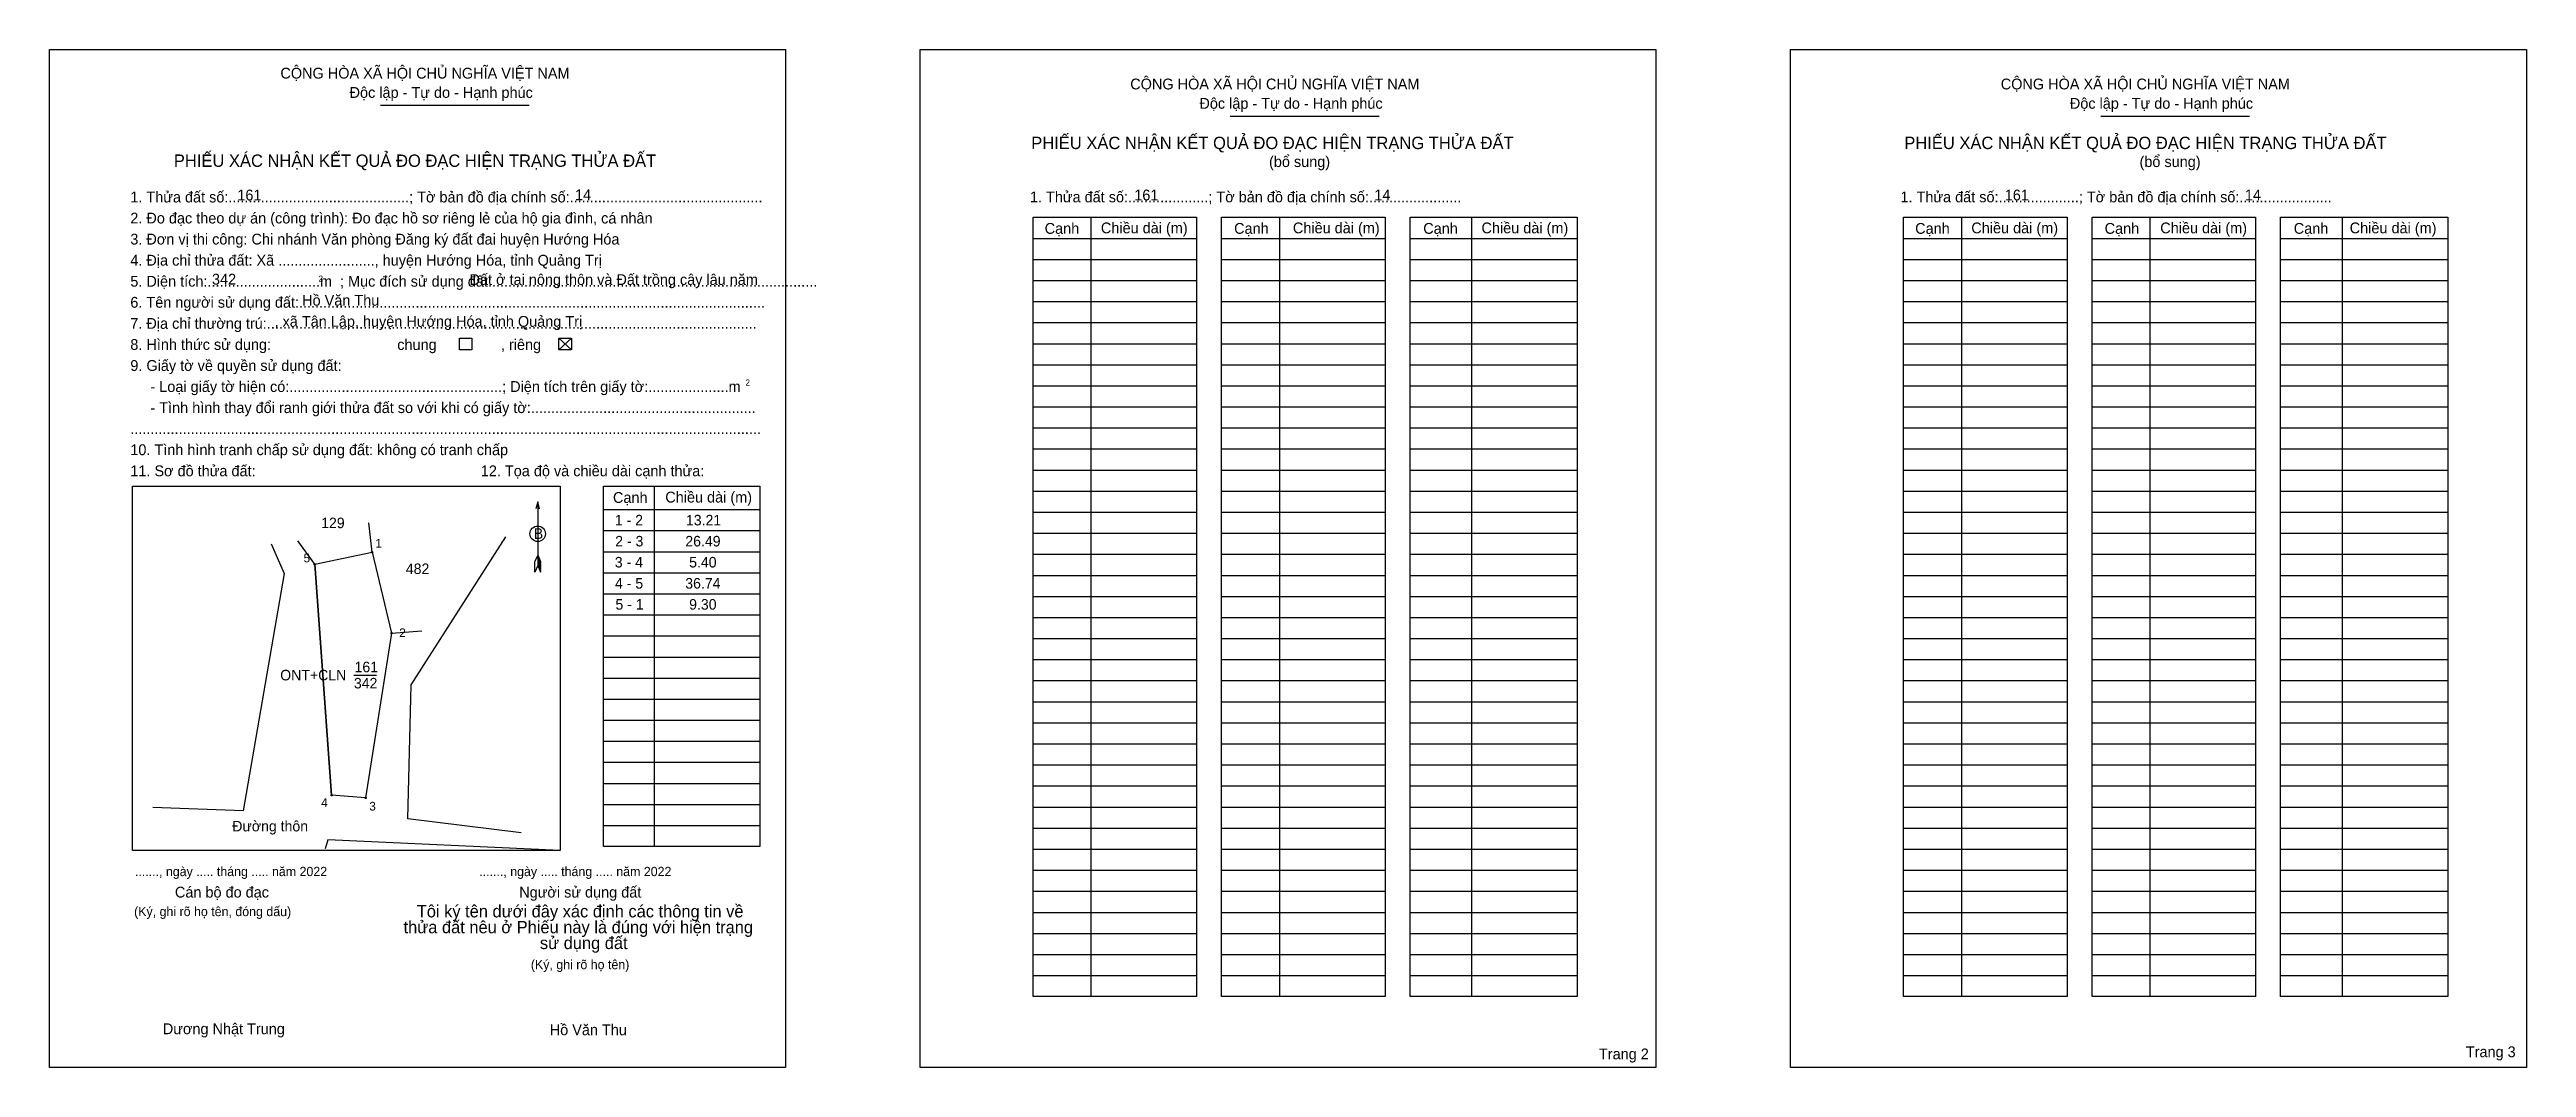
# Model space of a CAD drawing. Extents: x 548527 to 548920, y 1836680 to 1836841.
import ezdxf

# ---------------------------------------------------------------- set-up
doc = ezdxf.new("R2010")
doc.units = 0
for name, color, linetype in [('Level 1', 7, 'Continuous'), ('Level 10', 7, 'Continuous'), ('Level 11', 7, 'Continuous'), ('Level 13', 7, 'Continuous'), ('Level 2', 7, 'Continuous'), ('Level 25', 7, 'Continuous'), ('Level 48', 7, 'Continuous'), ('Level 50', 7, 'Continuous'), ('Level 52', 7, 'Continuous'), ('Level 55', 7, 'Continuous'), ('Level 6', 7, 'Continuous'), ('Level 9', 7, 'Continuous')]:
    doc.layers.add(name, color=color, linetype=linetype)

msp = doc.modelspace()

# ---------------------------------------------------------------- linework, layer by layer
at = {"layer": 'Level 1'}
for p, q in [((548526.92, 1836841.29), (548526.92, 1836841.29)), ((548665.08, 1836841.29), (548665.08, 1836841.29)), ((548579.44, 1836832.45), (548603.06, 1836832.45)), ((548714.33, 1836830.72), (548737.95, 1836830.72)), ((548852.49, 1836830.72), (548876.12, 1836830.72)), ((548692.21, 1836814.66), (548692.21, 1836690.97)), ((548722.14, 1836814.66), (548722.14, 1836690.97)), ((548752.62, 1836814.66), (548752.62, 1836690.97)), ((548830.37, 1836814.66), (548830.37, 1836690.97)), ((548860.3, 1836814.66), (548860.3, 1836690.97)), ((548890.79, 1836814.66), (548890.79, 1836690.97)), ((548683.02, 1836811.32), (548708.98, 1836811.32)), ((548712.94, 1836811.32), (548738.91, 1836811.32)), ((548742.87, 1836811.32), (548769.39, 1836811.32)), ((548821.18, 1836811.32), (548847.14, 1836811.32)), ((548851.11, 1836811.32), (548877.07, 1836811.32)), ((548881.04, 1836811.32), (548907.56, 1836811.32)), ((548683.02, 1836807.97), (548708.98, 1836807.97)), ((548712.94, 1836807.97), (548738.91, 1836807.97)), ((548742.87, 1836807.97), (548769.39, 1836807.97)), ((548821.18, 1836807.97), (548847.14, 1836807.97)), ((548851.11, 1836807.97), (548877.07, 1836807.97)), ((548881.04, 1836807.97), (548907.56, 1836807.97)), ((548683.02, 1836804.63), (548708.98, 1836804.63)), ((548712.94, 1836804.63), (548738.91, 1836804.63)), ((548742.87, 1836804.63), (548769.39, 1836804.63)), ((548821.18, 1836804.63), (548847.14, 1836804.63)), ((548851.11, 1836804.63), (548877.07, 1836804.63)), ((548881.04, 1836804.63), (548907.56, 1836804.63)), ((548683.02, 1836801.29), (548708.98, 1836801.29)), ((548712.94, 1836801.29), (548738.91, 1836801.29)), ((548742.87, 1836801.29), (548769.39, 1836801.29)), ((548821.18, 1836801.29), (548847.14, 1836801.29)), ((548851.11, 1836801.29), (548877.07, 1836801.29)), ((548881.04, 1836801.29), (548907.56, 1836801.29)), ((548607.75, 1836795.47), (548609.76, 1836793.6)), ((548607.75, 1836793.6), (548609.76, 1836795.47)), ((548683.02, 1836797.94), (548708.98, 1836797.94)), ((548712.94, 1836797.94), (548738.91, 1836797.94)), ((548742.87, 1836797.94), (548769.39, 1836797.94)), ((548821.18, 1836797.94), (548847.14, 1836797.94)), ((548851.11, 1836797.94), (548877.07, 1836797.94)), ((548881.04, 1836797.94), (548907.56, 1836797.94)), ((548683.02, 1836794.6), (548708.98, 1836794.6)), ((548683.02, 1836791.26), (548708.98, 1836791.26)), ((548712.94, 1836794.6), (548738.91, 1836794.6)), ((548712.94, 1836791.26), (548738.91, 1836791.26)), ((548742.87, 1836794.6), (548769.39, 1836794.6)), ((548742.87, 1836791.26), (548769.39, 1836791.26)), ((548821.18, 1836794.6), (548847.14, 1836794.6)), ((548821.18, 1836791.26), (548847.14, 1836791.26)), ((548851.11, 1836794.6), (548877.07, 1836794.6)), ((548851.11, 1836791.26), (548877.07, 1836791.26)), ((548881.04, 1836794.6), (548907.56, 1836794.6)), ((548881.04, 1836791.26), (548907.56, 1836791.26)), ((548683.02, 1836787.92), (548708.98, 1836787.92)), ((548712.94, 1836787.92), (548738.91, 1836787.92)), ((548742.87, 1836787.92), (548769.39, 1836787.92)), ((548821.18, 1836787.92), (548847.14, 1836787.92)), ((548851.11, 1836787.92), (548877.07, 1836787.92)), ((548881.04, 1836787.92), (548907.56, 1836787.92)), ((548683.02, 1836784.57), (548708.98, 1836784.57)), ((548712.94, 1836784.57), (548738.91, 1836784.57)), ((548742.87, 1836784.57), (548769.39, 1836784.57)), ((548821.18, 1836784.57), (548847.14, 1836784.57)), ((548851.11, 1836784.57), (548877.07, 1836784.57)), ((548881.04, 1836784.57), (548907.56, 1836784.57)), ((548683.02, 1836781.23), (548708.98, 1836781.23)), ((548712.94, 1836781.23), (548738.91, 1836781.23)), ((548742.87, 1836781.23), (548769.39, 1836781.23)), ((548821.18, 1836781.23), (548847.14, 1836781.23)), ((548851.11, 1836781.23), (548877.07, 1836781.23)), ((548881.04, 1836781.23), (548907.56, 1836781.23)), ((548683.02, 1836777.89), (548708.98, 1836777.89)), ((548712.94, 1836777.89), (548738.91, 1836777.89)), ((548742.87, 1836777.89), (548769.39, 1836777.89)), ((548821.18, 1836777.89), (548847.14, 1836777.89)), ((548851.11, 1836777.89), (548877.07, 1836777.89)), ((548881.04, 1836777.89), (548907.56, 1836777.89)), ((548540.07, 1836771.99), (548540.07, 1836771.99)), ((548622.87, 1836772), (548622.87, 1836714.78)), ((548683.02, 1836774.54), (548708.98, 1836774.54)), ((548683.02, 1836771.2), (548708.98, 1836771.2)), ((548712.94, 1836774.54), (548738.91, 1836774.54)), ((548712.94, 1836771.2), (548738.91, 1836771.2)), ((548742.87, 1836774.54), (548769.39, 1836774.54)), ((548742.87, 1836771.2), (548769.39, 1836771.2)), ((548821.18, 1836774.54), (548847.14, 1836774.54)), ((548821.18, 1836771.2), (548847.14, 1836771.2)), ((548851.11, 1836774.54), (548877.07, 1836774.54)), ((548851.11, 1836771.2), (548877.07, 1836771.2)), ((548881.04, 1836774.54), (548907.56, 1836774.54)), ((548881.04, 1836771.2), (548907.56, 1836771.2)), ((548604.4, 1836769.49), (548604.4, 1836759.37)), ((548614.84, 1836768.27), (548639.64, 1836768.27)), ((548683.02, 1836767.86), (548708.98, 1836767.86)), ((548712.94, 1836767.86), (548738.91, 1836767.86)), ((548742.87, 1836767.86), (548769.39, 1836767.86)), ((548821.18, 1836767.86), (548847.14, 1836767.86)), ((548851.11, 1836767.86), (548877.07, 1836767.86)), ((548881.04, 1836767.86), (548907.56, 1836767.86)), ((548614.84, 1836764.93), (548639.64, 1836764.93)), ((548683.02, 1836764.52), (548708.98, 1836764.52)), ((548712.94, 1836764.52), (548738.91, 1836764.52)), ((548742.87, 1836764.52), (548769.39, 1836764.52)), ((548821.18, 1836764.52), (548847.14, 1836764.52)), ((548851.11, 1836764.52), (548877.07, 1836764.52)), ((548881.04, 1836764.52), (548907.56, 1836764.52)), ((548603.95, 1836758.34), (548603.97, 1836760.02)), ((548604.4, 1836759.37), (548603.95, 1836758.34)), ((548604.4, 1836761.05), (548603.97, 1836760.02)), ((548604.4, 1836761.05), (548604.83, 1836760.02)), ((548604.4, 1836760.9), (548604.83, 1836759.87)), ((548604.4, 1836760.76), (548604.83, 1836759.72)), ((548604.4, 1836760.61), (548604.83, 1836759.57)), ((548604.4, 1836760.46), (548604.83, 1836759.42)), ((548604.4, 1836760.32), (548604.83, 1836759.27)), ((548604.4, 1836760.17), (548604.83, 1836759.12)), ((548604.4, 1836760.03), (548604.84, 1836758.97)), ((548604.4, 1836759.88), (548604.84, 1836758.82)), ((548604.4, 1836759.74), (548604.84, 1836758.67)), ((548604.4, 1836759.59), (548604.84, 1836758.52)), ((548604.4, 1836759.37), (548604.84, 1836758.34)), ((548604.84, 1836758.34), (548604.83, 1836760.02)), ((548614.84, 1836761.58), (548639.64, 1836761.58)), ((548683.02, 1836761.17), (548708.98, 1836761.17)), ((548712.94, 1836761.17), (548738.91, 1836761.17)), ((548742.87, 1836761.17), (548769.39, 1836761.17)), ((548821.18, 1836761.17), (548847.14, 1836761.17)), ((548851.11, 1836761.17), (548877.07, 1836761.17)), ((548881.04, 1836761.17), (548907.56, 1836761.17)), ((548614.84, 1836758.24), (548639.64, 1836758.24)), ((548683.02, 1836757.83), (548708.98, 1836757.83)), ((548712.94, 1836757.83), (548738.91, 1836757.83)), ((548742.87, 1836757.83), (548769.39, 1836757.83)), ((548821.18, 1836757.83), (548847.14, 1836757.83)), ((548851.11, 1836757.83), (548877.07, 1836757.83)), ((548881.04, 1836757.83), (548907.56, 1836757.83)), ((548614.84, 1836754.9), (548639.64, 1836754.9)), ((548614.84, 1836751.56), (548639.64, 1836751.56)), ((548683.02, 1836754.49), (548708.98, 1836754.49)), ((548712.94, 1836754.49), (548738.91, 1836754.49)), ((548742.87, 1836754.49), (548769.39, 1836754.49)), ((548821.18, 1836754.49), (548847.14, 1836754.49)), ((548851.11, 1836754.49), (548877.07, 1836754.49)), ((548881.04, 1836754.49), (548907.56, 1836754.49)), ((548614.84, 1836748.21), (548639.64, 1836748.21)), ((548683.02, 1836751.14), (548708.98, 1836751.14)), ((548683.02, 1836747.8), (548708.98, 1836747.8)), ((548712.94, 1836751.14), (548738.91, 1836751.14)), ((548712.94, 1836747.8), (548738.91, 1836747.8)), ((548742.87, 1836751.14), (548769.39, 1836751.14)), ((548742.87, 1836747.8), (548769.39, 1836747.8)), ((548821.18, 1836751.14), (548847.14, 1836751.14)), ((548821.18, 1836747.8), (548847.14, 1836747.8)), ((548851.11, 1836751.14), (548877.07, 1836751.14)), ((548851.11, 1836747.8), (548877.07, 1836747.8)), ((548881.04, 1836751.14), (548907.56, 1836751.14)), ((548881.04, 1836747.8), (548907.56, 1836747.8)), ((548614.84, 1836744.87), (548639.64, 1836744.87)), ((548683.02, 1836744.46), (548708.98, 1836744.46)), ((548712.94, 1836744.46), (548738.91, 1836744.46)), ((548742.87, 1836744.46), (548769.39, 1836744.46)), ((548821.18, 1836744.46), (548847.14, 1836744.46)), ((548851.11, 1836744.46), (548877.07, 1836744.46)), ((548881.04, 1836744.46), (548907.56, 1836744.46)), ((548614.84, 1836741.53), (548639.64, 1836741.53)), ((548683.02, 1836741.12), (548708.98, 1836741.12)), ((548712.94, 1836741.12), (548738.91, 1836741.12)), ((548742.87, 1836741.12), (548769.39, 1836741.12)), ((548821.18, 1836741.12), (548847.14, 1836741.12)), ((548851.11, 1836741.12), (548877.07, 1836741.12)), ((548881.04, 1836741.12), (548907.56, 1836741.12)), ((548614.84, 1836738.18), (548639.64, 1836738.18)), ((548683.02, 1836737.77), (548708.98, 1836737.77)), ((548712.94, 1836737.77), (548738.91, 1836737.77)), ((548742.87, 1836737.77), (548769.39, 1836737.77)), ((548821.18, 1836737.77), (548847.14, 1836737.77)), ((548851.11, 1836737.77), (548877.07, 1836737.77)), ((548881.04, 1836737.77), (548907.56, 1836737.77)), ((548614.84, 1836734.84), (548639.64, 1836734.84)), ((548683.02, 1836734.43), (548708.98, 1836734.43)), ((548712.94, 1836734.43), (548738.91, 1836734.43)), ((548742.87, 1836734.43), (548769.39, 1836734.43)), ((548821.18, 1836734.43), (548847.14, 1836734.43)), ((548851.11, 1836734.43), (548877.07, 1836734.43)), ((548881.04, 1836734.43), (548907.56, 1836734.43)), ((548614.84, 1836731.5), (548639.64, 1836731.5)), ((548614.84, 1836728.16), (548639.64, 1836728.16)), ((548683.02, 1836731.09), (548708.98, 1836731.09)), ((548712.94, 1836731.09), (548738.91, 1836731.09)), ((548742.87, 1836731.09), (548769.39, 1836731.09)), ((548821.18, 1836731.09), (548847.14, 1836731.09)), ((548851.11, 1836731.09), (548877.07, 1836731.09)), ((548881.04, 1836731.09), (548907.56, 1836731.09)), ((548614.84, 1836724.81), (548639.64, 1836724.81)), ((548683.02, 1836727.74), (548708.98, 1836727.74)), ((548683.02, 1836724.4), (548708.98, 1836724.4)), ((548712.94, 1836727.74), (548738.91, 1836727.74)), ((548712.94, 1836724.4), (548738.91, 1836724.4)), ((548742.87, 1836727.74), (548769.39, 1836727.74)), ((548742.87, 1836724.4), (548769.39, 1836724.4)), ((548821.18, 1836727.74), (548847.14, 1836727.74)), ((548821.18, 1836724.4), (548847.14, 1836724.4)), ((548851.11, 1836727.74), (548877.07, 1836727.74)), ((548851.11, 1836724.4), (548877.07, 1836724.4)), ((548881.04, 1836727.74), (548907.56, 1836727.74)), ((548881.04, 1836724.4), (548907.56, 1836724.4)), ((548614.84, 1836721.47), (548639.64, 1836721.47)), ((548683.02, 1836721.06), (548708.98, 1836721.06)), ((548712.94, 1836721.06), (548738.91, 1836721.06)), ((548742.87, 1836721.06), (548769.39, 1836721.06)), ((548821.18, 1836721.06), (548847.14, 1836721.06)), ((548851.11, 1836721.06), (548877.07, 1836721.06)), ((548881.04, 1836721.06), (548907.56, 1836721.06)), ((548614.84, 1836718.13), (548639.64, 1836718.13)), ((548683.02, 1836717.72), (548708.98, 1836717.72)), ((548712.94, 1836717.72), (548738.91, 1836717.72)), ((548742.87, 1836717.72), (548769.39, 1836717.72)), ((548821.18, 1836717.72), (548847.14, 1836717.72)), ((548851.11, 1836717.72), (548877.07, 1836717.72)), ((548881.04, 1836717.72), (548907.56, 1836717.72)), ((548607.97, 1836714.14), (548607.97, 1836714.14)), ((548683.02, 1836714.37), (548708.98, 1836714.37)), ((548712.94, 1836714.37), (548738.91, 1836714.37)), ((548742.87, 1836714.37), (548769.39, 1836714.37)), ((548821.18, 1836714.37), (548847.14, 1836714.37)), ((548851.11, 1836714.37), (548877.07, 1836714.37)), ((548881.04, 1836714.37), (548907.56, 1836714.37)), ((548683.02, 1836711.03), (548708.98, 1836711.03)), ((548712.94, 1836711.03), (548738.91, 1836711.03)), ((548742.87, 1836711.03), (548769.39, 1836711.03)), ((548821.18, 1836711.03), (548847.14, 1836711.03)), ((548851.11, 1836711.03), (548877.07, 1836711.03)), ((548881.04, 1836711.03), (548907.56, 1836711.03)), ((548683.02, 1836707.69), (548708.98, 1836707.69)), ((548683.02, 1836704.34), (548708.98, 1836704.34)), ((548712.94, 1836707.69), (548738.91, 1836707.69)), ((548712.94, 1836704.34), (548738.91, 1836704.34)), ((548742.87, 1836707.69), (548769.39, 1836707.69)), ((548742.87, 1836704.34), (548769.39, 1836704.34)), ((548821.18, 1836707.69), (548847.14, 1836707.69)), ((548821.18, 1836704.34), (548847.14, 1836704.34)), ((548851.11, 1836707.69), (548877.07, 1836707.69)), ((548851.11, 1836704.34), (548877.07, 1836704.34)), ((548881.04, 1836707.69), (548907.56, 1836707.69)), ((548881.04, 1836704.34), (548907.56, 1836704.34)), ((548683.02, 1836701), (548708.98, 1836701)), ((548712.94, 1836701), (548738.91, 1836701)), ((548742.87, 1836701), (548769.39, 1836701)), ((548821.18, 1836701), (548847.14, 1836701)), ((548851.11, 1836701), (548877.07, 1836701)), ((548881.04, 1836701), (548907.56, 1836701)), ((548683.02, 1836697.66), (548708.98, 1836697.66)), ((548712.94, 1836697.66), (548738.91, 1836697.66)), ((548742.87, 1836697.66), (548769.39, 1836697.66)), ((548821.18, 1836697.66), (548847.14, 1836697.66)), ((548851.11, 1836697.66), (548877.07, 1836697.66)), ((548881.04, 1836697.66), (548907.56, 1836697.66)), ((548683.02, 1836694.32), (548708.98, 1836694.32)), ((548712.94, 1836694.32), (548738.91, 1836694.32)), ((548742.87, 1836694.32), (548769.39, 1836694.32)), ((548821.18, 1836694.32), (548847.14, 1836694.32)), ((548851.11, 1836694.32), (548877.07, 1836694.32)), ((548881.04, 1836694.32), (548907.56, 1836694.32)), ((548643.74, 1836679.72), (548643.74, 1836679.72)), ((548781.9, 1836679.72), (548781.9, 1836679.72))]:
    msp.add_line(p, q, dxfattribs=at)
for points in [[(548683.02, 1836814.66), (548708.98, 1836814.66), (548708.98, 1836690.97), (548683.02, 1836690.97)], [(548712.94, 1836814.66), (548738.91, 1836814.66), (548738.91, 1836690.97), (548712.94, 1836690.97)], [(548742.87, 1836814.66), (548769.39, 1836814.66), (548769.39, 1836690.97), (548742.87, 1836690.97)], [(548821.18, 1836814.66), (548847.14, 1836814.66), (548847.14, 1836690.97), (548821.18, 1836690.97)], [(548851.11, 1836814.66), (548877.07, 1836814.66), (548877.07, 1836690.97), (548851.11, 1836690.97)], [(548881.04, 1836814.66), (548907.56, 1836814.66), (548907.56, 1836690.97), (548881.04, 1836690.97)], [(548540.07, 1836771.99), (548607.97, 1836771.99), (548607.97, 1836714.14), (548540.07, 1836714.14)], [(548614.84, 1836772), (548639.64, 1836772), (548639.64, 1836714.78), (548614.84, 1836714.78)]]:
    msp.add_lwpolyline(points, close=True, dxfattribs=at)
msp.add_lwpolyline([(548604.69, 1836768.41), (548604.4, 1836769.49), (548604.11, 1836768.41)], dxfattribs=at)
msp.add_circle((548604.4, 1836764.43), 1.23, dxfattribs=at)
at = {"layer": 'Level 10'}
msp.add_lwpolyline([(548578.12, 1836761.5), (548581.22, 1836748.66), (548577.07, 1836722.5), (548571.69, 1836722.93), (548569.02, 1836759.58)], close=True, dxfattribs=at)
at = {"layer": 'Level 11'}
for centre in [(548569.02, 1836759.58), (548578.12, 1836761.5), (548578.12, 1836761.5), (548581.22, 1836748.66), (548571.69, 1836722.93), (548577.07, 1836722.5)]:
    msp.add_circle(centre, 0.111, dxfattribs=at)
at = {"layer": 'Level 2'}
for points in [[(548526.92, 1836841.29), (548643.73, 1836841.29), (548643.73, 1836679.72), (548526.92, 1836679.72)], [(548665.08, 1836841.29), (548781.9, 1836841.29), (548781.9, 1836679.72), (548665.08, 1836679.72)], [(548803.25, 1836841.29), (548920.06, 1836841.29), (548920.06, 1836679.72), (548803.25, 1836679.72)]]:
    msp.add_lwpolyline(points, close=True, dxfattribs=at)
at = {"layer": 'Level 25'}
msp.add_line((548569.02, 1836759.58), (548571.69, 1836722.93), dxfattribs=at)
at = {"layer": 'Level 50'}
for points in [[(548591.97, 1836795.47), (548593.97, 1836795.47), (548593.97, 1836793.6), (548591.97, 1836793.6)], [(548607.75, 1836795.47), (548609.76, 1836795.47), (548609.76, 1836793.6), (548607.75, 1836793.6)]]:
    msp.add_lwpolyline(points, close=True, dxfattribs=at)
at = {"layer": 'Level 9'}
for p, q in [((548569.02, 1836759.58), (548566.34, 1836763.29)), ((548578.12, 1836761.5), (548577.58, 1836766.15)), ((548584.3, 1836740.44), (548599.32, 1836763.93)), ((548562.08, 1836762.82), (548564.14, 1836758.15)), ((548564.14, 1836758.15), (548557.65, 1836720.47)), ((548581.22, 1836748.66), (548586.02, 1836749.03)), ((548575.23, 1836742), (548578.83, 1836742)), ((548583.8, 1836719.16), (548584.3, 1836740.44)), ((548557.65, 1836720.47), (548543.29, 1836720.96)), ((548601.8, 1836716.95), (548583.8, 1836719.16)), ((548571.07, 1836715.83), (548570.67, 1836714.4)), ((548607.97, 1836714.14), (548571.07, 1836715.83))]:
    msp.add_line(p, q, dxfattribs=at)

# ---------------------------------------------------------------- texts
at = {"layer": 'Level 1'}
for s, height, p in [('CỘNG HÒA XÃ HỘI CHỦ NGHĨA VIỆT NAM', 1.7159, (548563.56, 1836836.68)), ('Độc lập - Tự do - Hạnh phúc', 1.7159, (548574.54, 1836833.62)), ('CỘNG HÒA XÃ HỘI CHỦ NGHĨA VIỆT NAM', 1.7159, (548698.45, 1836834.96)), ('CỘNG HÒA XÃ HỘI CHỦ NGHĨA VIỆT NAM', 1.7159, (548836.62, 1836834.96)), ('Độc lập - Tự do - Hạnh phúc', 1.7159, (548709.43, 1836831.89)), ('Độc lập - Tự do - Hạnh phúc', 1.7159, (548847.59, 1836831.89)), ('PHIẾU XÁC NHẬN KẾT QUẢ ĐO ĐẠC HIỆN TRẠNG THỬA ĐẤT', 1.9612, (548682.74, 1836825.49)), ('PHIẾU XÁC NHẬN KẾT QUẢ ĐO ĐẠC HIỆN TRẠNG THỬA ĐẤT', 1.9612, (548821.31, 1836825.49)), ('PHIẾU XÁC NHẬN KẾT QUẢ ĐO ĐẠC HIỆN TRẠNG THỬA ĐẤT', 1.9612, (548546.65, 1836822.67)), ('(bổ sung)', 1.716, (548720.48, 1836822.64)), ('(bổ sung)', 1.716, (548858.65, 1836822.64)), ('1. Thửa đất số:.............................................; Tờ bản đồ địa chính số:................................................', 1.7159, (548539.74, 1836817.02)), ('1. Thửa đất số:....................; Tờ bản đồ địa chính số:.......................', 1.7159, (548682.53, 1836817.04)), ('1. Thửa đất số:....................; Tờ bản đồ địa chính số:.......................', 1.7159, (548820.7, 1836817.04)), ('2. Đo đạc theo dự án (công trình): Đo đạc hồ sơ riêng lẻ của hộ gia đình, cá nhân', 1.7159, (548539.74, 1836813.68)), ('3. Đơn vị thi công: Chi nhánh Văn phòng Đăng ký đất đai huyện Hướng Hóa', 1.7159, (548539.74, 1836810.34)), ('Cạnh', 1.716, (548684.87, 1836812.04)), ('Chiều dài (m)', 1.7159, (548693.79, 1836812.12)), ('Cạnh', 1.716, (548714.94, 1836812.04)), ('Chiều dài (m)', 1.7159, (548724.27, 1836812.12)), ('Cạnh', 1.716, (548744.96, 1836812.04)), ('Chiều dài (m)', 1.7159, (548754.2, 1836812.12)), ('Cạnh', 1.716, (548823.04, 1836812.04)), ('Chiều dài (m)', 1.7159, (548831.95, 1836812.12)), ('Cạnh', 1.716, (548853.11, 1836812.04)), ('Chiều dài (m)', 1.7159, (548861.94, 1836812.12)), ('Cạnh', 1.716, (548883.13, 1836812.04)), ('Chiều dài (m)', 1.7159, (548892.01, 1836812.12)), ('4. Địa chỉ thửa đất: Xã ........................, huyện Hướng Hóa, tỉnh Quảng Trị', 1.7159, (548539.74, 1836806.99)), ('5. Diện tích:............................m  ; Mục đích sử dụng đất:.................................................................................', 1.7159, (548539.74, 1836803.65)), ('2', 0.98, (548569.6, 1836804.43)), ('6. Tên người sử dụng đất:....................................................................................................................', 1.7159, (548539.74, 1836800.31)), ('7. Địa chỉ thường trú:..........................................................................................................................', 1.7159, (548539.74, 1836796.96)), ('chung                , riêng', 1.7159, (548582.11, 1836793.6)), ('9. Giấy tờ về quyền sử dụng đất:', 1.7159, (548539.74, 1836790.28)), ('     - Loại giấy tờ hiện có:.....................................................; Diện tích trên giấy tờ:....................m', 1.7159, (548539.74, 1836786.94)), ('2', 0.98, (548637.37, 1836787.94)), ('     - Tình hình thay đổi ranh giới thửa đất so với khi có giấy tờ:........................................................', 1.7159, (548539.74, 1836783.59)), ('.............................................................................................................................................................', 1.7159, (548539.74, 1836780.25)), ('10. Tình hình tranh chấp sử dụng đất: không có tranh chấp', 1.7159, (548539.74, 1836776.91)), ('11. Sơ đồ thửa đất:', 1.7159, (548539.74, 1836773.56)), ('12. Tọa độ và chiều dài cạnh thửa:', 1.7159, (548595.37, 1836773.56)), ('Cạnh', 1.716, (548616.35, 1836769.33)), ('Chiều dài (m)', 1.7159, (548624.65, 1836769.39)), ('B', 1.67, (548603.78, 1836763.62)), ('......., ngày ..... tháng ..... năm 2022', 1.4709, (548540.47, 1836710.09)), ('Cán bộ đo đạc', 1.7159, (548546.82, 1836706.69)), ('......., ngày ..... tháng ..... năm 2022', 1.4709, (548595.12, 1836710.09)), ('Người sử dụng đất', 1.7159, (548601.47, 1836706.69)), ('(Ký, ghi rõ họ tên, đóng dấu)', 1.4709, (548540.34, 1836703.74)), ('Tôi ký tên dưới đây xác định các thông tin về', 1.9499, (548585.2, 1836703.54)), ('thửa đất nêu ở Phiếu này là đúng với hiện trạng', 1.9499, (548583.11, 1836701.02)), ('sử dụng đất', 1.9499, (548604.75, 1836698.51)), ('(Ký, ghi rõ họ tên)', 1.4709, (548603.31, 1836695.32)), ('Dương Nhật Trung', 1.7159, (548544.9, 1836685)), ('Trang 2', 1.716, (548772.85, 1836681.01)), ('Trang 3', 1.716, (548910.44, 1836681.35))]:
    msp.add_text(s, height=height, dxfattribs=at).set_placement(p)
at = {"layer": 'Level 13'}
for s, p in [('161', (548575.33, 1836742.45)), ('ONT+CLN', (548563.53, 1836741.16)), ('342', (548575.23, 1836739.88))]:
    msp.add_text(s, height=1.671, dxfattribs=at).set_placement(p)
at = {"layer": 'Level 48'}
msp.add_text('8. Hình thức sử dụng:', height=1.716, dxfattribs=at).set_placement((548539.74, 1836793.62))
at = {"layer": 'Level 52'}
for s, p in [('1 - 2', (548616.64, 1836765.76)), ('13.21', (548627.93, 1836765.76)), ('129', (548570.03, 1836765.32)), ('2 - 3', (548616.7, 1836762.42)), ('26.49', (548627.83, 1836762.42)), ('482', (548583.47, 1836758.04)), ('3 - 4', (548616.64, 1836759.08)), ('5.40', (548628.44, 1836759.08)), ('4 - 5', (548616.67, 1836755.73)), ('36.74', (548627.82, 1836755.73)), ('5 - 1', (548616.74, 1836752.39)), ('9.30', (548628.44, 1836752.39)), ('Đường thôn', (548555.92, 1836717.19))]:
    msp.add_text(s, height=1.671, dxfattribs=at).set_placement(p)
at = {"layer": 'Level 55'}
for s, p in [('5', (548569, 1836759.58)), ('1', (548578.1, 1836761.5)), ('2', (548581.2, 1836748.66)), ('4', (548571.67, 1836722.93)), ('3', (548577.05, 1836722.5))]:
    msp.add_text(s, height=0.0557, dxfattribs=at).set_placement(p)
at = {"layer": 'Level 6'}
for s, p in [('161', (548556.73, 1836817.34)), ('14', (548610.32, 1836817.37)), ('161', (548699.09, 1836817.34)), ('14', (548737.2, 1836817.35)), ('161', (548837.26, 1836817.34)), ('14', (548875.37, 1836817.35)), ('342', (548552.7, 1836803.98)), ('Đất ở tại nông thôn và Đất trồng cây lâu năm', (548593.58, 1836803.92)), (', xã Tân Lập, huyện Hướng Hóa, tỉnh Quảng Trị', (548562.63, 1836797.28)), ('Hồ Văn Thu', (548567.01, 1836800.63)), ('Hồ Văn Thu', (548606.31, 1836684.84))]:
    msp.add_text(s, height=1.716, dxfattribs=at).set_placement(p)
at = {"layer": 'Level 9'}
for s, p in [('1', (548578.62, 1836762.22)), ('5', (548567.24, 1836759.89)), ('2', (548582.42, 1836748.03)), ('4', (548570.03, 1836721.06)), ('3', (548577.67, 1836720.49))]:
    msp.add_text(s, height=1.39, dxfattribs=at).set_placement(p)

doc.saveas('drawing.dxf')
